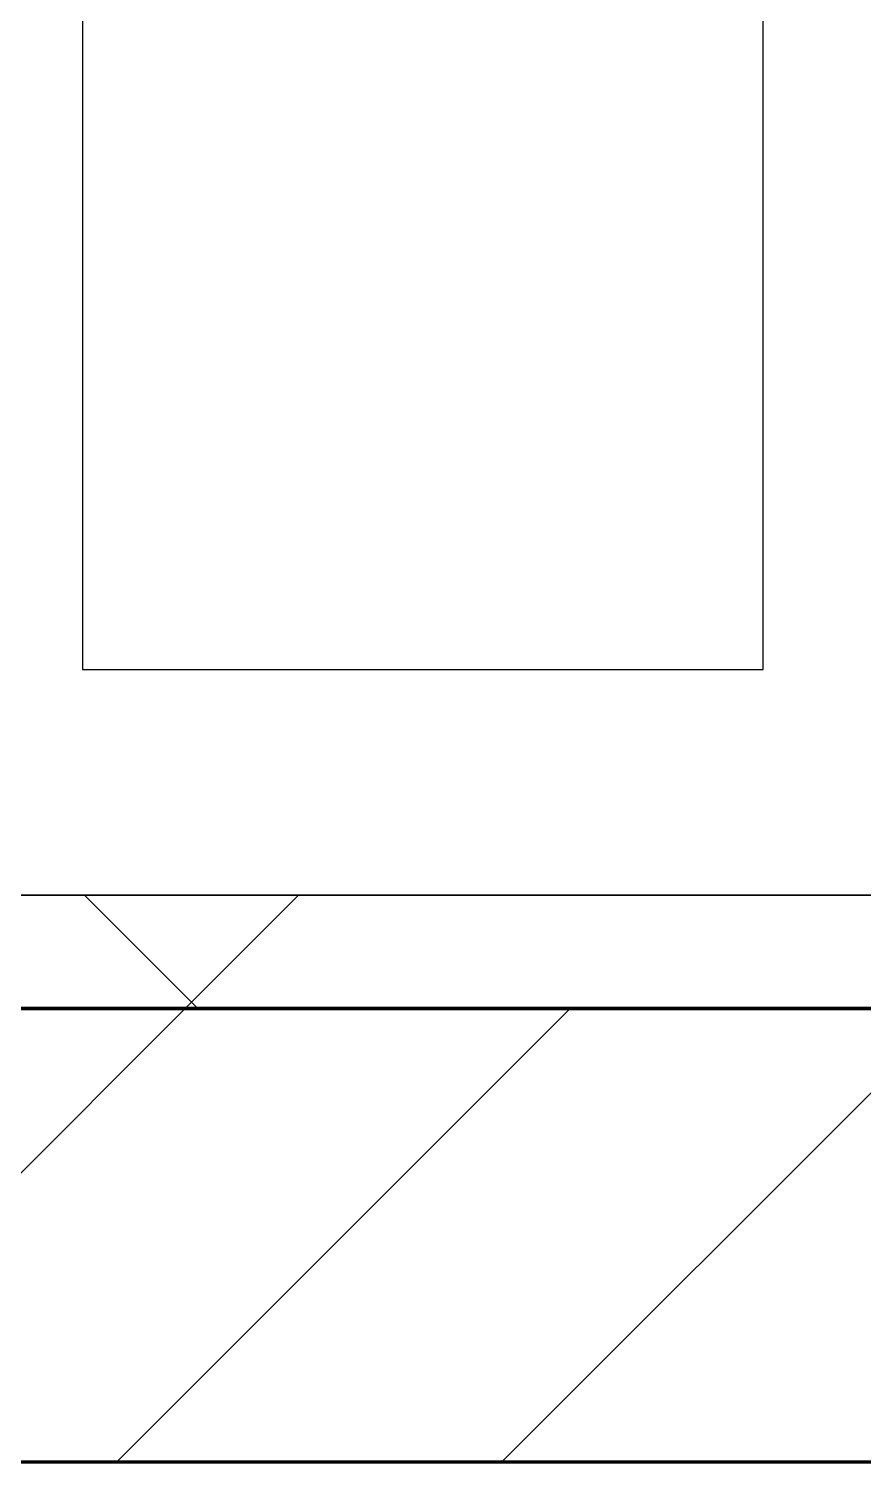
# Model space of a CAD drawing. Header units: millimetres. Extents: x -794334 to -714814, y -17806 to 22403.
# Drawn here: x -744655 to -744287, y -4021 to -3389 of the extents above; entities that cross this region are included whole.
import ezdxf
from ezdxf.xclip import XClip

# ---------------------------------------------------------------- set-up
doc = ezdxf.new("R2010")
doc.units = ezdxf.units.MM
doc.header["$XCLIPFRAME"] = 0
doc.layers.add('000 - WIPEOUT', color=250, linetype='Continuous')
doc.layers.add('A11_ALU.SOLID SHEET', color=2, linetype='Continuous')
for name, color, linetype, lineweight in [('A-GLAZ-CURT', 2, 'Continuous', 9), ('A-WALL', 5, 'Continuous', 35), ('A-WALL-FNSH', 2, 'Continuous', 35), ('A-WALL-PATT', 1, 'Continuous', 35), ('WALL-E', 2, 'Continuous', 35)]:
    doc.layers.add(name, color=color, linetype=linetype, lineweight=lineweight)

# ---------------------------------------------------------------- blocks, each defined once
blk = doc.blocks.new('PPLS-PP19_Custom Tile Pattern - Custom Tile Pattern-V174-4252-01 ENLARGED CONCOURSE LEVEL - REFLECTED CEILING PLAN - SHEET 3')
at = {"layer": 'A-GLAZ-CURT'}
for p, q in [((-300, 0), (300, 0)), ((300, 0), (-300, 0)), ((195.99, 0), (213.31, 0)), ((213.31, 0), (195.99, 0)), ((230.06, 0), (300, 0)), ((-300, -50), (300, -50)), ((300, -50), (-300, -50))]:
    blk.add_line(p, q, dxfattribs=at)
for points, knots in [([(76.63, 0), (74.8, 0), (67.65, 0), (53.52, 0), (37, 0), (24.07, 0), (12.82, 0), (-2.9, 0), (-20.62, 0), (-32.81, 0), (-44.85, 0), (-51.43, 0), (-51.79, 0)], [-3095.572228, -3095.572228, -3095.572228, -3095.572228, -2950.589685, -2634.532728, -2313.748533, -2106.613311, -1925.670641, -1617.263037, -1290.787923, -1039.307308, -819.71621, -644.910881, -644.910881, -644.910881, -644.910881]), ([(-36.78, 0), (-32.43, 0), (-19.22, 0), (8.83, 0), (43.36, 0), (70.92, 0), (82.12, 0), (83.66, 0)], [-6191.144455, -6191.144455, -6191.144455, -6191.144455, -5862.463379, -5340.621928, -4573.028122, -4094.177415, -3869.465285, -3869.465285, -3869.465285, -3869.465285]), ([(30.82, 0), (29.27, 0), (20.14, 0), (3.54, 0), (-16.58, 0), (-34.76, 0), (-36.04, 0)], [-10462.034656, -10462.034656, -10462.034656, -10462.034656, -10363.088938, -9884.23066, -9424.652049, -9182.880979, -9182.880979, -9182.880979, -9182.880979]), ([(70.61, 0), (66.16, 0), (55.8, 0), (39.61, 0), (24.74, 0), (2.64, 0), (-17.84, 0), (-30.57, 0), (-31.82, 0), (-32, 0)], [-4647.237329, -4647.237329, -4647.237329, -4647.237329, -4326.416877, -4098.545751, -3766.694881, -3333.063701, -2994.501669, -2698.150104, -2614.070998, -2614.070998, -2614.070998, -2614.070998]), ([(-15.19, 0), (-13.07, 0), (7.48, 0), (42.82, 0), (88.72, 0), (120.63, 0), (138.28, 0), (138.53, 0)], [-461.142613, -461.142613, -461.142613, -461.142613, -429.606584, -390.253598, -346.313304, -291.370682, -290.5735, -290.5735, -290.5735, -290.5735]), ([(79.89, 0), (72.6, 0), (57.67, 0), (35.84, 0), (12, 0), (3.08, 0), (-1.67, 0), (-2.25, 0)], [-351.970326, -351.970326, -351.970326, -351.970326, -330.153101, -307.516438, -285.83788, -246.234814, -234.646884, -234.646884, -234.646884, -234.646884]), ([(31.18, 0), (25.97, 0), (19.91, 0), (13.77, 0), (12.81, 0)], [-4496.803627, -4496.803627, -4496.803627, -4496.803627, -4222.080604, -4170.788949, -4170.788949, -4170.788949, -4170.788949]), ([(12.81, 0), (18.33, 0), (25.55, 0), (37.44, 0), (45.92, 0), (57.76, 0), (64.47, 0), (72.74, 0), (75.22, 0), (76.03, 0), (76.21, 0)], [-1531.348413, -1531.348413, -1531.348413, -1531.348413, -1206.526904, -1089.329421, -901.315459, -753.071572, -495.328968, -421.953223, -334.951786, -290.452333, -290.452333, -290.452333, -290.452333]), ([(13.33, 0), (14.86, 0), (17.53, 0), (22.91, 0), (31, 0), (39.04, 0), (51.19, 0), (58.74, 0), (61.34, 0), (61.45, 0)], [-2241.864569, -2241.864569, -2241.864569, -2241.864569, -2084.094819, -1956.422387, -1818.904206, -1645.594513, -1443.202566, -1228.752106, -1120.932285, -1120.932285, -1120.932285, -1120.932285]), ([(18.16, 0), (19.15, 0), (24.25, 0), (25.66, 0), (26.12, 0)], [-5700.113719, -5700.113719, -5700.113719, -5700.113719, -5554.232259, -5302.431367, -5302.431367, -5302.431367, -5302.431367]), ([(114.39, 0), (114.2, 0), (112.08, 0), (105.42, 0), (92.38, 0), (85.59, 0), (74.4, 0), (62.26, 0), (51.85, 0), (43.81, 0), (29.53, 0), (20.67, 0), (18.85, 0), (18.16, 0)], [-8148.58938, -8148.58938, -8148.58938, -8148.58938, -8105.191388, -7723.759874, -7531.75727, -7135.649961, -6924.452779, -6738.82075, -6548.303034, -6314.283804, -6135.05769, -5972.647715, -5832.674503, -5832.674503, -5832.674503, -5832.674503]), ([(27.44, 0), (27.9, 0), (29.54, 0), (38.07, 0), (53.39, 0), (71.67, 0), (84.83, 0), (86.01, 0), (92.51, 0), (94.33, 0)], [-5037.309798, -5037.309798, -5037.309798, -5037.309798, -4887.603822, -4705.298446, -4353.683244, -3960.84581, -3759.045785, -3336.541051, -2783.776468, -2783.776468, -2783.776468, -2783.776468]), ([(27.89, 0), (29.09, 0), (33.4, 0), (48.37, 0), (71.92, 0), (100.57, 0), (116.36, 0), (128.63, 0), (128.95, 0)], [-147.777612, -147.777612, -147.777612, -147.777612, -135.792042, -118.513713, -97.899267, -63.759246, -39.050993, -35.895543, -35.895543, -35.895543, -35.895543]), ([(53.18, 0), (53.06, 0), (52.22, 0), (44.99, 0), (36.46, 0), (30.82, 0)], [-622.740158, -622.740158, -622.740158, -622.740158, -566.066452, -360.610861, 0, 0, 0, 0]), ([(136.44, 0), (121.66, 0), (86.93, 0), (51.16, 0), (31.18, 0)], [-106.750556, -106.750556, -106.750556, -106.750556, -59.610984, 0, 0, 0, 0]), ([(168.37, 0), (167.68, 0), (162.47, 0), (147.02, 0), (109.77, 0), (76.86, 0), (57.82, 0), (46.51, 0), (41.18, 0), (36.02, 0), (35.54, 0), (35.54, 0)], [-543.375029, -543.375029, -543.375029, -543.375029, -530.793311, -458.593899, -401.860199, -357.622665, -341.267687, -334.000314, -326.15566, -319.318397, -317.489778, -317.489778, -317.489778, -317.489778]), ([(36.29, 0), (37.77, 0), (48.82, 0), (61.5, 0), (73.17, 0), (79.6, 0)], [-314.598523, -314.598523, -314.598523, -314.598523, -305.899624, -287.17622, -262.939312, -262.939312, -262.939312, -262.939312]), ([(61.47, 0), (61.47, 0), (61.21, 0), (54.61, 0), (53.71, 0), (53.56, 0)], [-1113.311073, -1113.311073, -1113.311073, -1113.311073, -1096.402191, -891.204116, -747.28819, -747.28819, -747.28819, -747.28819]), ([(76.22, 0), (75.58, 0), (73.64, 0), (71.05, 0), (70.61, 0)], [-193.634889, -193.634889, -193.634889, -193.634889, -31.537676, 0, 0, 0, 0]), ([(103.09, 0), (101.08, 0), (93.68, 0), (86.15, 0), (80.68, 0)], [-375.435014, -375.435014, -375.435014, -375.435014, -369.147452, -352.766811, -352.766811, -352.766811, -352.766811]), ([(80.69, 0), (83.89, 0), (101.33, 0), (124.45, 0), (132.42, 0), (134.6, 0)], [-261.573306, -261.573306, -261.573306, -261.573306, -249.500363, -194.761443, -152.241002, -152.241002, -152.241002, -152.241002]), ([(94.4, 0), (94.4, 0), (94.64, 0), (99.11, 0), (108.97, 0), (120.79, 0), (139.94, 0), (163.31, 0), (185.23, 0), (193.62, 0), (194.69, 0), (194.79, 0)], [-2348.345796, -2348.345796, -2348.345796, -2348.345796, -2310.419338, -2233.599744, -2052.234781, -1843.028543, -1530.39897, -1095.004608, -529.74427, -295.064701, -265.121568, -265.121568, -265.121568, -265.121568]), ([(129.02, 0), (129.02, 0), (124.41, 0), (122.35, 0), (114.96, 0), (108.04, 0), (103.09, 0)], [-35.386604, -35.386604, -35.386604, -35.386604, -31.430235, -22.807238, -15.488593, 0, 0, 0, 0]), ([(157.9, 0), (156.77, 0), (151.67, 0), (143.29, 0), (134.04, 0), (126.24, 0), (118.6, 0), (114.23, 0), (111.98, 0), (105.66, 0), (105.23, 0), (105.23, 0)], [-10292.955006, -10292.955006, -10292.955006, -10292.955006, -10098.273015, -9847.788484, -9677.714971, -9567.007022, -9453.21225, -9220.200448, -9012.77275, -8966.157302, -8929.495943, -8929.495943, -8929.495943, -8929.495943]), ([(105.26, 0), (105.52, 0), (111.01, 0), (112.65, 0), (113.59, 0)], [-8920.561005, -8920.561005, -8920.561005, -8920.561005, -8814.835624, -8577.462505, -8577.462505, -8577.462505, -8577.462505]), ([(128.58, 0), (128.8, 0), (130.16, 0), (139.26, 0), (152.67, 0), (161.24, 0), (162.19, 0), (162.75, 0)], [-633.326174, -633.326174, -633.326174, -633.326174, -627.736123, -618.981161, -602.094757, -592.980799, -581.414464, -581.414464, -581.414464, -581.414464]), ([(137.1, 0), (136, 0), (133.64, 0), (129.87, 0), (129.11, 0)], [-670.405967, -670.405967, -670.405967, -670.405967, -651.020627, -640.742133, -640.742133, -640.742133, -640.742133]), ([(193.8, 0), (193.33, 0), (190.11, 0), (183.13, 0), (171, 0), (161.95, 0), (161.28, 0), (158.35, 0), (157.85, 0), (157.77, 0)], [-11665.349007, -11665.349007, -11665.349007, -11665.349007, -11565.880756, -11105.624034, -10839.086983, -10768.332124, -10666.779182, -10580.760289, -10550.278881, -10550.278881, -10550.278881, -10550.278881]), ([(216.43, 0), (212.64, 0), (195.66, 0), (177.41, 0), (159.34, 0), (158.33, 0), (158.3, 0)], [-200.346719, -200.346719, -200.346719, -200.346719, -187.987675, -143.776725, -129.632772, -123.352749, -123.352749, -123.352749, -123.352749]), ([(159.07, 0), (159.13, 0), (160.84, 0), (165.21, 0), (174.15, 0), (185.98, 0), (208.82, 0), (219.42, 0), (230.06, 0)], [-115.643202, -115.643202, -115.643202, -115.643202, -114.681583, -87.660824, -65.295536, -41.623857, -24.459831, 0, 0, 0, 0]), ([(162.75, 0), (165.4, 0), (170.91, 0), (172.61, 0), (172.61, 0)], [-111.264224, -111.264224, -111.264224, -111.264224, -56.742688, -19.085662, -19.085662, -19.085662, -19.085662]), ([(215.38, 0), (211.95, 0), (198.06, 0), (182.99, 0), (174.27, 0), (169.67, 0), (168.99, 0)], [-8905.918314, -8905.918314, -8905.918314, -8905.918314, -8717.832359, -8253.978395, -8152.463617, -8069.855175, -8069.855175, -8069.855175, -8069.855175]), ([(215.22, 0), (214.62, 0), (210.55, 0), (203.98, 0), (187.54, 0), (175.3, 0), (169.49, 0)], [-203.825446, -203.825446, -203.825446, -203.825446, -198.527383, -184.406837, -162.427601, -142.916156, -142.916156, -142.916156, -142.916156]), ([(171.51, 0), (176.48, 0), (193.23, 0), (201.73, 0), (208.81, 0), (213.9, 0), (241.96, 0), (266.73, 0), (281.71, 0), (291.71, 0), (296.52, 0), (297.86, 0), (298.09, 0)], [-7971.819559, -7971.819559, -7971.819559, -7971.819559, -7784.112253, -7606.717214, -7289.299508, -7042.621073, -6582.165592, -6068.460911, -5766.029927, -5566.724884, -5280.360606, -5199.253518, -5199.253518, -5199.253518, -5199.253518]), ([(172.07, 0), (177.66, 0), (187.87, 0), (201.08, 0), (207.47, 0), (213.96, 0), (215.11, 0)], [-255.364076, -255.364076, -255.364076, -255.364076, -237.955587, -223.92608, -215.862851, -208.75215, -208.75215, -208.75215, -208.75215]), ([(300, 0), (286.53, 0), (258.36, 0), (230.13, 0), (216.53, 0)], [-285.253232, -285.253232, -285.253232, -285.253232, -244.693688, -200.448217, -200.448217, -200.448217, -200.448217]), ([(247.1, 0), (246.76, 0), (245.04, 0), (238.34, 0), (226.56, 0), (222.76, 0), (218.09, 0), (216.53, 0)], [-9649.085549, -9649.085549, -9649.085549, -9649.085549, -9581.591397, -9406.094246, -9221.510254, -9016.44624, -8927.231183, -8927.231183, -8927.231183, -8927.231183]), ([(300, 0), (288.22, 0), (262, 0), (230.43, 0), (219.94, 0), (219.02, 0)], [-12528.858583, -12528.858583, -12528.858583, -12528.858583, -11905.454923, -11162.864862, -10856.732305, -10856.732305, -10856.732305, -10856.732305]), ([(219.9, 0), (220.86, 0), (227.84, 0), (242.06, 0), (246.54, 0), (246.96, 0)], [-10670.940496, -10670.940496, -10670.940496, -10670.940496, -10511.382485, -9925.173265, -9834.877357, -9834.877357, -9834.877357, -9834.877357]), ([(284.76, 0), (284.76, 0), (285.09, 0), (287.47, 0), (293.59, 0), (297.76, 0), (300, 0)], [-4110.630118, -4110.630118, -4110.630118, -4110.630118, -4053.389046, -3959.664717, -3862.421465, -3746.95702, -3746.95702, -3746.95702, -3746.95702]), ([(297.38, 0), (295.84, 0), (291.62, 0), (285.38, 0), (284.87, 0)], [-4803.172655, -4803.172655, -4803.172655, -4803.172655, -4358.271401, -4143.037883, -4143.037883, -4143.037883, -4143.037883])]:
    blk.add_open_spline(points, degree=3, knots=knots, dxfattribs=at)
for points in [[(24.49, 0), (25.23, 0), (25.72, 0), (26.04, 0)], [(80.35, 0), (79.57, 0), (78.27, 0), (76.63, 0)], [(84.06, 0), (83.48, 0), (82.41, 0), (81.72, 0)], [(168.74, 0), (168.74, 0), (169.81, 0), (171.51, 0)], [(195.11, 0), (194.91, 0), (194.44, 0), (193.8, 0)]]:
    blk.add_open_spline(points, degree=3, dxfattribs=at)
blk = doc.blocks.new('PPLS-PP19_Custom Tile Pattern - Custom Tile Pattern-V175-4252-01 ENLARGED CONCOURSE LEVEL - REFLECTED CEILING PLAN - SHEET 3')
at = {"layer": 'A-GLAZ-CURT'}
for p, q in [((-300, 0), (300, 0)), ((300, 0), (-300, 0)), ((-293.07, 0), (-275.75, 0)), ((-275.75, 0), (-293.07, 0)), ((-222.32, 0), (-205, 0)), ((-205, 0), (-222.32, 0)), ((-300, -50), (300, -50)), ((300, -50), (-300, -50))]:
    blk.add_line(p, q, dxfattribs=at)
at = {"layer": 'A-GLAZ-CURT', "flags": 128}
for points in [[(-300, 0), (-291.56, 0), (-283.3, 0), (-275.2, 0), (-267.26, 0), (-259.45, 0), (-251.77, 0), (-244.2, 0), (-236.74, 0), (-229.36, 0), (-222.06, 0), (-214.83, 0), (-207.71, 0), (-200.76, 0)], [(-179.92, 0), (-184.81, 0), (-190.44, 0), (-196.37, 0), (-202.58, 0), (-209.04, 0), (-215.73, 0), (-222.63, 0), (-229.72, 0), (-236.97, 0), (-244.39, 0), (-251.96, 0), (-259.67, 0), (-267.51, 0), (-275.48, 0), (-283.55, 0), (-291.73, 0), (-300, 0)]]:
    blk.add_lwpolyline(points, dxfattribs=at)
at = {"layer": 'A-GLAZ-CURT'}
for points, knots in [([(-300, 0), (-284.65, 0), (-236.57, 0), (-174.61, 0), (-129.95, 0), (-110.8, 0), (-99.5, 0), (-91.46, 0)], [-5323.127839, -5323.127839, -5323.127839, -5323.127839, -4502.809032, -2700.551212, -1002.059161, -460.363443, 0, 0, 0, 0]), ([(-248.21, 0), (-259.41, 0), (-276.21, 0), (-294.48, 0), (-300, 0)], [-14408.49639, -14408.49639, -14408.49639, -14408.49639, -13729.592194, -13439.944408, -13439.944408, -13439.944408, -13439.944408]), ([(-247.85, 0), (-249.78, 0), (-256.96, 0), (-262.59, 0), (-264.9, 0), (-265.4, 0)], [-655.465987, -655.465987, -655.465987, -655.465987, -543.655514, -208.940337, 0, 0, 0, 0]), ([(-258.6, 0), (-257.91, 0), (-255.19, 0), (-251.33, 0), (-248.36, 0)], [-5722.54675, -5722.54675, -5722.54675, -5722.54675, -5657.471696, -5492.108626, -5492.108626, -5492.108626, -5492.108626]), ([(-247.82, 0), (-246.58, 0), (-238, 0), (-225.99, 0), (-213.1, 0), (-200.2, 0), (-189.69, 0), (-182.15, 0), (-179.94, 0)], [-5481.958662, -5481.958662, -5481.958662, -5481.958662, -5413.335975, -5017.494783, -4832.723979, -4666.091899, -4349.945572, -4225.572208, -4225.572208, -4225.572208, -4225.572208]), ([(-179.93, 0), (-190.78, 0), (-212.39, 0), (-236.03, 0), (-247.81, 0)], [-15933.218209, -15933.218209, -15933.218209, -15933.218209, -15131.813646, -14416.652151, -14416.652151, -14416.652151, -14416.652151]), ([(-180.28, 0), (-181.91, 0), (-189.1, 0), (-209.77, 0), (-229.8, 0), (-244.03, 0), (-247.4, 0)], [-1859.507641, -1859.507641, -1859.507641, -1859.507641, -1755.085331, -1400.429864, -858.079193, -664.109872, -664.109872, -664.109872, -664.109872]), ([(-133.82, 0), (-135.51, 0), (-137.8, 0), (-149.31, 0), (-162.01, 0), (-177.91, 0), (-199.46, 0), (-216.65, 0), (-231.26, 0), (-233.46, 0), (-234, 0)], [-2731.647847, -2731.647847, -2731.647847, -2731.647847, -2418.507304, -2308.929706, -2113.765672, -1763.376603, -1422.553702, -978.033455, -846.069444, -682.911962, -682.911962, -682.911962, -682.911962]), ([(-233.49, 0), (-233.44, 0), (-232.38, 0), (-230.74, 0), (-225.3, 0), (-223.63, 0)], [-455.274641, -455.274641, -455.274641, -455.274641, -440.605512, -119.536984, 0, 0, 0, 0]), ([(-223.63, 0), (-219.39, 0), (-206.17, 0), (-191.9, 0), (-182.33, 0), (-180.72, 0)], [-5463.295695, -5463.295695, -5463.295695, -5463.295695, -5161.076232, -4739.070012, -4653.918555, -4653.918555, -4653.918555, -4653.918555])]:
    blk.add_open_spline(points, degree=3, knots=knots, dxfattribs=at)
blk = doc.blocks.new('*U1029')
at = {"layer": 'A-GLAZ-CURT'}
for name, p in [('PPLS-PP19_Custom Tile Pattern - Custom Tile Pattern-V174-4252-01 ENLARGED CONCOURSE LEVEL - REFLECTED CEILING PLAN - SHEET 3', (34202.37, -7350)), ('PPLS-PP19_Custom Tile Pattern - Custom Tile Pattern-V175-4252-01 ENLARGED CONCOURSE LEVEL - REFLECTED CEILING PLAN - SHEET 3', (34802.37, -7350))]:
    blk.add_blockref(name, p, dxfattribs=at)
blk = doc.blocks.new('*U1240')
at = {"color": 3}
blk.add_wipeout([(-437.5, -19450), (437.5, -19450), (437.5, -19750), (-437.5, -19750)], dxfattribs=at).dxf.layer = '000 - WIPEOUT'
at = {"layer": 'A11_ALU.SOLID SHEET', "color": 0, "linetype": 'ByBlock'}
blk.add_lwpolyline([(-437.5, -19750), (437.5, -19750), (437.5, -19450), (-437.5, -19450)], close=True, dxfattribs=at)
blk = doc.blocks.new('*U1630')
blk.add_lwpolyline([(22690, -750), (19166.45, -750), (19116.45, -700), (18966.44, -550), (-101025.39, -550), (-101025.39, -6704.96), (-96300, -6704.96), (-96300, -7350), (-94497.63, -7350), (17250, -7350), (17250, -6849.96), (18300, -6849.96), (22690, -6849.96)], close=True)
at = {"layer": 'A11_ALU.SOLID SHEET', "color": 0, "linetype": 'ByBlock', "rotation": 90}
blk.add_blockref('*U1240', (-19400, -6813), dxfattribs=at)

msp = doc.modelspace()

# ---------------------------------------------------------------- block references
at = {"layer": 'A11_ALU.SOLID SHEET'}
ref = msp.add_blockref('*U1630', (-744681.24, 3579.02), dxfattribs=at)
XClip(ref).set_block_clipping_path([(-45802.4668593339, -9620.0029952967), (23702.8690583039, 10334.9999958097)])

# ---------------------------------------------------------------- next in the draw order: hatches: boundary and pattern name
at = {"layer": 'A-WALL-PATT', "lineweight": 9}
h = msp.add_hatch(dxfattribs=at)
h.set_pattern_fill('FP_5', color=256, style=0, pattern_type=2)
h.set_pattern_definition([(45, (0, 0), (-212.13203, 212.13203), []), (135, (0, 0), (-212.13203, -212.13203), [])])
h.paths.add_polyline_path([(-727630.24, -3820.98), (-727382.37, -3820.98), (-727382.37, -3770.98), (-790483.7, -3770.98), (-790483.7, -3820.98), (-727766, -3820.98)])
h = msp.add_hatch(dxfattribs=at)
h.set_pattern_fill('FP_2', color=256, style=0, pattern_type=2)
h.set_pattern_definition([(45, (0, 0), (-84.852814, 84.852814), [])])
h.paths.add_polyline_path([(-727382.37, -4020.98), (-727382.37, -3820.98), (-790483.7, -3820.98), (-790483.7, -4020.98), (-727494.49, -4020.98)])

# ---------------------------------------------------------------- next in the draw order: linework, layer by layer
at = {"layer": 'A-WALL', "color": 7, "lineweight": 70}
for p, q in [((-745580, -3820.98), (-741980, -3820.98)), ((-741980, -3820.98), (-745580, -3820.98)), ((-741980, -4020.98), (-745580, -4020.98))]:
    msp.add_line(p, q, dxfattribs=at)
at = {"layer": 'A-WALL-FNSH', "color": 250}
msp.add_line((-745580, -3770.98), (-741980, -3770.98), dxfattribs=at)
at = {"layer": 'WALL-E'}
for p, q in [((-727382.37, -4020.98), (-790483.7, -4020.98)), ((-790483.7, -4020.98), (-727382.37, -4020.98))]:
    msp.add_line(p, q, dxfattribs=at)

# ---------------------------------------------------------------- next in the draw order: block references
msp.add_blockref('*U1029', (-778882.37, 3579.02))

doc.saveas('drawing.dxf')
